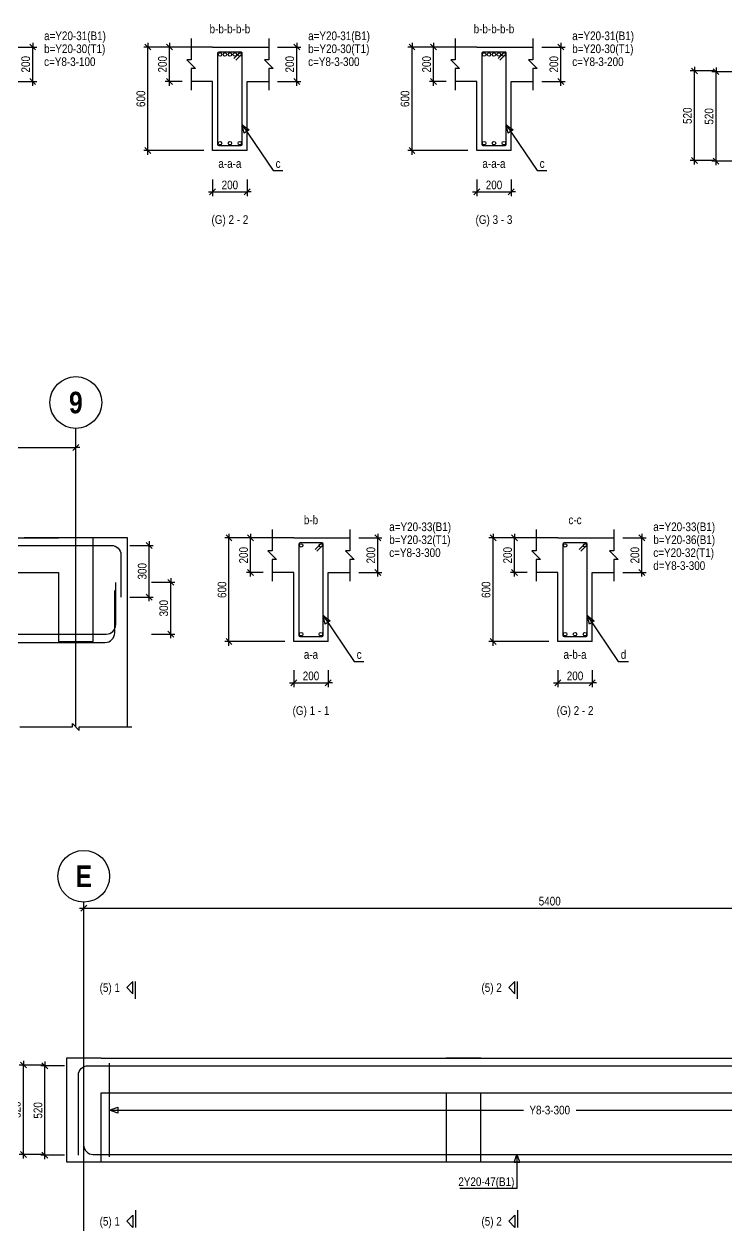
# Model space of a CAD drawing. Extents: x 0 to 206258, y -403073 to 0.
# Drawn here: x 28741 to 36873, y -252394 to -238409 of the extents above; entities that cross this region are included whole.
import ezdxf
from ezdxf.enums import TextEntityAlignment as Align
from ezdxf.lldxf.tags import DXFTag

# ---------------------------------------------------------------- set-up
doc = ezdxf.new("R2010")
doc.units = 0
doc.header["$LTSCALE"] = 1000
for name, color, linetype in [('Axis Circle(Dir 2)', 150, 'Continuous'), ('Axis Label(Dir 1)', 7, 'Continuous'), ('Axis Line(Dir 2)', 150, 'CENTER2'), ('Break Line', 5, 'Continuous'), ('Dimension Line', 5, 'Continuous'), ('Front Elevation Line', 40, 'Continuous'), ('Leader Line', 5, 'Continuous'), ('Link Line', 3, 'Continuous'), ('Rebar Label', 6, 'Continuous'), ('Rebar Line', 7, 'Continuous'), ('Section Label', 1, 'Continuous'), ('Section Line', 1, 'Continuous'), ('Top Rebar Label', 6, 'Continuous'), ('Top Rebar Line', 7, 'Continuous')]:
    doc.layers.add(name, color=color, linetype=linetype)
for name, color, linetype, true_color in [('Back Elevation Line', 191, 'HIDDEN2', 0xd4aaff), ('Beam Line(D)', 112, 'Continuous', 0x00bd5e), ('Link Label', 94, 'Continuous', 0x008100)]:
    doc.layers.add(name, color=color, linetype=linetype, true_color=true_color)
doc.styles.add('Axis Label(Dir 1)', font='ARIALNB.TTF', dxfattribs={"height": 250})
doc.styles.add('Dimension Text', font='ARIALN.TTF', dxfattribs={"height": 100})
doc.styles.add('Link Label', font='ARIALN.TTF', dxfattribs={"height": 100})
doc.styles.add('Rebar Label', font='ARIALN.TTF', dxfattribs={"height": 100})
doc.styles.add('Section Label', font='ARIALN.TTF', dxfattribs={"height": 100})
doc.styles.add('Top Rebar Label', font='ARIALN.TTF', dxfattribs={"height": 100})
tags = doc.linetypes.add('CENTER2', pattern=[1.125, 0.75, -0.125, 0.125, -0.125]).pattern_tags.tags
tags[10:11] = [DXFTag(74, 4), DXFTag(75, 0), DXFTag(340, '0'), DXFTag(46, 0.0), DXFTag(50, 0.0), DXFTag(44, 0.0), DXFTag(45, 0.0)]
tags[8:9] = [DXFTag(74, 4), DXFTag(75, 0), DXFTag(340, '0'), DXFTag(46, 0.0), DXFTag(50, 0.0), DXFTag(44, 0.0), DXFTag(45, 0.0)]
tags[6:7] = [DXFTag(74, 4), DXFTag(75, 0), DXFTag(340, '0'), DXFTag(46, 0.0), DXFTag(50, 0.0), DXFTag(44, 0.0), DXFTag(45, 0.0)]
tags[4:5] = [DXFTag(74, 4), DXFTag(75, 0), DXFTag(340, '0'), DXFTag(46, 0.0), DXFTag(50, 0.0), DXFTag(44, 0.0), DXFTag(45, 0.0)]
tags = doc.linetypes.add('HIDDEN2', pattern=[0.1875, 0.125, -0.0625]).pattern_tags.tags
tags[6:7] = [DXFTag(74, 4), DXFTag(75, 0), DXFTag(340, '0'), DXFTag(46, 0.0), DXFTag(50, 0.0), DXFTag(44, 0.0), DXFTag(45, 0.0)]
tags[4:5] = [DXFTag(74, 4), DXFTag(75, 0), DXFTag(340, '0'), DXFTag(46, 0.0), DXFTag(50, 0.0), DXFTag(44, 0.0), DXFTag(45, 0.0)]
doc.dimstyles.new('BEAM', dxfattribs={"dimtxt": 100, "dimasz": 30, "dimexe": 48.3, "dimexo": 103.5, "dimgap": 30, "dimtad": 1, "dimtoh": 1, "dimdec": 1, "dimlfac": 0.5, "dimdsep": 46, "dimtxsty": 'Dimension Text', "dimblk": 'PCDIM_TICK', "dimcen": 0.09, "dimclrd": 5, "dimclre": 5, "dimclrt": 5, "dimadec": 1, "dimazin": 0, "dimtp": 1, "dimtm": 1, "dimtfac": 1, "dimtdec": 4, "dimtofl": 0, "dimtmove": 0, "dimatfit": 3, "dimfxl": 1, "dimtolj": 1, "dimtzin": 0, "dimarcsym": 0})

# ---------------------------------------------------------------- blocks, each defined once
blk = doc.blocks.new('PCDIM_TICK')
at = {"layer": 'Dimension Line', "color": 0, "transparency": 33554687}
for p, q in [((1.15, 1.15), (-1.15, -1.15)), ((1.61, 0), (0, 0))]:
    blk.add_line(p, q, dxfattribs=at)
blk = doc.blocks.new('*U3115')
at = {"layer": 'Dimension Line', "color": 5, "true_color": 0x0000ff, "transparency": 16777216}
for p, q in [((28619, -238674), (28888, -238674)), ((28840, -239074), (28840, -238674)), ((28619, -239074), (28888, -239074))]:
    blk.add_line(p, q, dxfattribs=at)
at = {"layer": 'Dimension Line', "color": 5, "true_color": 0x0000ff, "transparency": 16777216, "xscale": 30, "yscale": 30}
for p, rotation in [((28840, -238674), 89.99999999999447), ((28840, -239074), 269.9999999999834)]:
    blk.add_blockref('PCDIM_TICK', p, dxfattribs=dict(at, rotation=rotation))
at = {"layer": 'Dimension Line', "color": 5, "true_color": 0x0000ff, "transparency": 16777216, "insert": (28810, -238874), "char_height": 100, "width": 182.77, "attachment_point": 8, "rotation": 90, "style": 'Dimension Text'}
blk.add_mtext('200', dxfattribs=at)
blk = doc.blocks.new('*U3119')
at = {"layer": 'Dimension Line', "color": 5, "true_color": 0x0000ff, "transparency": 16777216}
for p, q in [((31679, -238674), (31949, -238674)), ((31900, -239074), (31900, -238674)), ((31679, -239074), (31949, -239074))]:
    blk.add_line(p, q, dxfattribs=at)
at = {"layer": 'Dimension Line', "color": 5, "true_color": 0x0000ff, "transparency": 16777216, "xscale": 30, "yscale": 30}
for p, rotation in [((31900, -238674), 89.99999999999447), ((31900, -239074), 269.9999999999834)]:
    blk.add_blockref('PCDIM_TICK', p, dxfattribs=dict(at, rotation=rotation))
at = {"layer": 'Dimension Line', "color": 5, "true_color": 0x0000ff, "transparency": 16777216, "insert": (31870, -238874), "char_height": 100, "width": 182.77, "attachment_point": 8, "rotation": 90, "style": 'Dimension Text'}
blk.add_mtext('200', dxfattribs=at)
blk = doc.blocks.new('*U3120')
at = {"layer": 'Dimension Line', "color": 5, "true_color": 0x0000ff, "transparency": 16777216}
for p, q in [((30572, -238674), (30377, -238674)), ((30425, -239074), (30425, -238674)), ((30572, -239074), (30377, -239074))]:
    blk.add_line(p, q, dxfattribs=at)
at = {"layer": 'Dimension Line', "color": 5, "true_color": 0x0000ff, "transparency": 16777216, "xscale": 30, "yscale": 30}
for p, rotation in [((30425, -238674), 89.99999999999447), ((30425, -239074), 269.9999999999834)]:
    blk.add_blockref('PCDIM_TICK', p, dxfattribs=dict(at, rotation=rotation))
at = {"layer": 'Dimension Line', "color": 5, "true_color": 0x0000ff, "transparency": 16777216, "insert": (30395, -238874), "char_height": 100, "width": 182.77, "attachment_point": 8, "rotation": 90, "style": 'Dimension Text'}
blk.add_mtext('200', dxfattribs=at)
blk = doc.blocks.new('*U3121')
at = {"layer": 'Dimension Line', "color": 5, "true_color": 0x0000ff, "transparency": 16777216}
for p, q in [((30822, -238674), (30127, -238674)), ((30175, -239874), (30175, -238674)), ((30822, -239874), (30127, -239874))]:
    blk.add_line(p, q, dxfattribs=at)
at = {"layer": 'Dimension Line', "color": 5, "true_color": 0x0000ff, "transparency": 16777216, "xscale": 30, "yscale": 30}
for p, rotation in [((30175, -238674), 89.99999999999447), ((30175, -239874), 269.9999999999834)]:
    blk.add_blockref('PCDIM_TICK', p, dxfattribs=dict(at, rotation=rotation))
at = {"layer": 'Dimension Line', "color": 5, "true_color": 0x0000ff, "transparency": 16777216, "insert": (30145, -239274), "char_height": 100, "width": 181.97, "attachment_point": 8, "rotation": 90, "style": 'Dimension Text'}
blk.add_mtext('600', dxfattribs=at)
blk = doc.blocks.new('*U3122')
at = {"layer": 'Dimension Line', "color": 5, "true_color": 0x0000ff, "transparency": 16777216}
for p, q in [((30925, -240208), (30925, -240403)), ((31325, -240208), (31325, -240403)), ((30925, -240354), (31325, -240354))]:
    blk.add_line(p, q, dxfattribs=at)
at = {"layer": 'Dimension Line', "color": 5, "true_color": 0x0000ff, "transparency": 16777216, "xscale": 30, "yscale": 30, "rotation": 180.0000000000004}
blk.add_blockref('PCDIM_TICK', (30925, -240354), dxfattribs=at)
at = {"layer": 'Dimension Line', "color": 5, "true_color": 0x0000ff, "transparency": 16777216, "xscale": 30, "yscale": 30}
blk.add_blockref('PCDIM_TICK', (31325, -240354), dxfattribs=at)
at = {"layer": 'Dimension Line', "color": 5, "true_color": 0x0000ff, "transparency": 16777216, "insert": (31125, -240324), "char_height": 100, "width": 182.77, "attachment_point": 8, "style": 'Dimension Text'}
blk.add_mtext('200', dxfattribs=at)
blk = doc.blocks.new('*U3123')
at = {"layer": 'Dimension Line', "color": 5, "true_color": 0x0000ff, "transparency": 16777216}
for p, q in [((34739, -238674), (35009, -238674)), ((34961, -239074), (34961, -238674)), ((34739, -239074), (35009, -239074))]:
    blk.add_line(p, q, dxfattribs=at)
at = {"layer": 'Dimension Line', "color": 5, "true_color": 0x0000ff, "transparency": 16777216, "xscale": 30, "yscale": 30}
for p, rotation in [((34961, -238674), 89.99999999999447), ((34961, -239074), 269.9999999999834)]:
    blk.add_blockref('PCDIM_TICK', p, dxfattribs=dict(at, rotation=rotation))
at = {"layer": 'Dimension Line', "color": 5, "true_color": 0x0000ff, "transparency": 16777216, "insert": (34931, -238874), "char_height": 100, "width": 182.77, "attachment_point": 8, "rotation": 90, "style": 'Dimension Text'}
blk.add_mtext('200', dxfattribs=at)
blk = doc.blocks.new('*U3124')
at = {"layer": 'Dimension Line', "color": 5, "true_color": 0x0000ff, "transparency": 16777216}
for p, q in [((33632, -238674), (33437, -238674)), ((33486, -239074), (33486, -238674)), ((33632, -239074), (33437, -239074))]:
    blk.add_line(p, q, dxfattribs=at)
at = {"layer": 'Dimension Line', "color": 5, "true_color": 0x0000ff, "transparency": 16777216, "xscale": 30, "yscale": 30}
for p, rotation in [((33486, -238674), 89.99999999999447), ((33486, -239074), 269.9999999999834)]:
    blk.add_blockref('PCDIM_TICK', p, dxfattribs=dict(at, rotation=rotation))
at = {"layer": 'Dimension Line', "color": 5, "true_color": 0x0000ff, "transparency": 16777216, "insert": (33456, -238874), "char_height": 100, "width": 182.77, "attachment_point": 8, "rotation": 90, "style": 'Dimension Text'}
blk.add_mtext('200', dxfattribs=at)
blk = doc.blocks.new('*U3125')
at = {"layer": 'Dimension Line', "color": 5, "true_color": 0x0000ff, "transparency": 16777216}
for p, q in [((33882, -238674), (33187, -238674)), ((33236, -239874), (33236, -238674)), ((33882, -239874), (33187, -239874))]:
    blk.add_line(p, q, dxfattribs=at)
at = {"layer": 'Dimension Line', "color": 5, "true_color": 0x0000ff, "transparency": 16777216, "xscale": 30, "yscale": 30}
for p, rotation in [((33236, -238674), 89.99999999999447), ((33236, -239874), 269.9999999999834)]:
    blk.add_blockref('PCDIM_TICK', p, dxfattribs=dict(at, rotation=rotation))
at = {"layer": 'Dimension Line', "color": 5, "true_color": 0x0000ff, "transparency": 16777216, "insert": (33206, -239274), "char_height": 100, "width": 181.97, "attachment_point": 8, "rotation": 90, "style": 'Dimension Text'}
blk.add_mtext('600', dxfattribs=at)
blk = doc.blocks.new('*U3126')
at = {"layer": 'Dimension Line', "color": 5, "true_color": 0x0000ff, "transparency": 16777216}
for p, q in [((33986, -240208), (33986, -240403)), ((34386, -240208), (34386, -240403)), ((33986, -240354), (34386, -240354))]:
    blk.add_line(p, q, dxfattribs=at)
at = {"layer": 'Dimension Line', "color": 5, "true_color": 0x0000ff, "transparency": 16777216, "xscale": 30, "yscale": 30, "rotation": 180.0000000000004}
blk.add_blockref('PCDIM_TICK', (33986, -240354), dxfattribs=at)
at = {"layer": 'Dimension Line', "color": 5, "true_color": 0x0000ff, "transparency": 16777216, "xscale": 30, "yscale": 30}
blk.add_blockref('PCDIM_TICK', (34386, -240354), dxfattribs=at)
at = {"layer": 'Dimension Line', "color": 5, "true_color": 0x0000ff, "transparency": 16777216, "insert": (34186, -240324), "char_height": 100, "width": 182.77, "attachment_point": 8, "style": 'Dimension Text'}
blk.add_mtext('200', dxfattribs=at)
blk = doc.blocks.new('*U3131')
at = {"layer": 'Dimension Line', "color": 5, "true_color": 0x0000ff, "transparency": 16777216}
for p, q in [((36984, -238960), (36711, -238960)), ((36759, -239996), (36759, -238960)), ((36984, -239996), (36711, -239996))]:
    blk.add_line(p, q, dxfattribs=at)
at = {"layer": 'Dimension Line', "color": 5, "true_color": 0x0000ff, "transparency": 16777216, "xscale": 30, "yscale": 30}
for p, rotation in [((36759, -238960), 89.99999999999447), ((36759, -239996), 269.9999999999834)]:
    blk.add_blockref('PCDIM_TICK', p, dxfattribs=dict(at, rotation=rotation))
at = {"layer": 'Dimension Line', "color": 5, "true_color": 0x0000ff, "transparency": 16777216, "insert": (36729, -239478), "char_height": 100, "width": 181.5, "attachment_point": 8, "rotation": 90, "style": 'Dimension Text'}
blk.add_mtext('520', dxfattribs=at)
blk = doc.blocks.new('*U3132')
at = {"layer": 'Dimension Line', "color": 5, "true_color": 0x0000ff, "transparency": 16777216}
for p, q in [((36734, -238952), (36461, -238952)), ((36509, -239988), (36509, -238952)), ((36734, -239988), (36461, -239988))]:
    blk.add_line(p, q, dxfattribs=at)
at = {"layer": 'Dimension Line', "color": 5, "true_color": 0x0000ff, "transparency": 16777216, "xscale": 30, "yscale": 30}
for p, rotation in [((36509, -238952), 89.99999999999447), ((36509, -239988), 269.9999999999834)]:
    blk.add_blockref('PCDIM_TICK', p, dxfattribs=dict(at, rotation=rotation))
at = {"layer": 'Dimension Line', "color": 5, "true_color": 0x0000ff, "transparency": 16777216, "insert": (36479, -239470), "char_height": 100, "width": 181.5, "attachment_point": 8, "rotation": 90, "style": 'Dimension Text'}
blk.add_mtext('520', dxfattribs=at)
blk = doc.blocks.new('*U3180')
at = {"layer": 'Dimension Line', "color": 5, "true_color": 0x0000ff, "transparency": 16777216}
for p, q in [((32619, -244364), (32888, -244364)), ((32840, -244764), (32840, -244364)), ((32619, -244764), (32888, -244764))]:
    blk.add_line(p, q, dxfattribs=at)
at = {"layer": 'Dimension Line', "color": 5, "true_color": 0x0000ff, "transparency": 16777216, "xscale": 30, "yscale": 30}
for p, rotation in [((32840, -244364), 89.99999999999447), ((32840, -244764), 269.9999999999834)]:
    blk.add_blockref('PCDIM_TICK', p, dxfattribs=dict(at, rotation=rotation))
at = {"layer": 'Dimension Line', "color": 5, "true_color": 0x0000ff, "transparency": 16777216, "insert": (32810, -244564), "char_height": 100, "width": 182.77, "attachment_point": 8, "rotation": 90, "style": 'Dimension Text'}
blk.add_mtext('200', dxfattribs=at)
blk = doc.blocks.new('*U3181')
at = {"layer": 'Dimension Line', "color": 5, "true_color": 0x0000ff, "transparency": 16777216}
for p, q in [((31512, -244364), (31317, -244364)), ((31365, -244764), (31365, -244364)), ((31512, -244764), (31317, -244764))]:
    blk.add_line(p, q, dxfattribs=at)
at = {"layer": 'Dimension Line', "color": 5, "true_color": 0x0000ff, "transparency": 16777216, "xscale": 30, "yscale": 30}
for p, rotation in [((31365, -244364), 89.99999999999447), ((31365, -244764), 269.9999999999834)]:
    blk.add_blockref('PCDIM_TICK', p, dxfattribs=dict(at, rotation=rotation))
at = {"layer": 'Dimension Line', "color": 5, "true_color": 0x0000ff, "transparency": 16777216, "insert": (31335, -244564), "char_height": 100, "width": 182.77, "attachment_point": 8, "rotation": 90, "style": 'Dimension Text'}
blk.add_mtext('200', dxfattribs=at)
blk = doc.blocks.new('*U3182')
at = {"layer": 'Dimension Line', "color": 5, "true_color": 0x0000ff, "transparency": 16777216}
for p, q in [((31762, -244364), (31067, -244364)), ((31115, -245564), (31115, -244364)), ((31762, -245564), (31067, -245564))]:
    blk.add_line(p, q, dxfattribs=at)
at = {"layer": 'Dimension Line', "color": 5, "true_color": 0x0000ff, "transparency": 16777216, "xscale": 30, "yscale": 30}
for p, rotation in [((31115, -244364), 89.99999999999447), ((31115, -245564), 269.9999999999834)]:
    blk.add_blockref('PCDIM_TICK', p, dxfattribs=dict(at, rotation=rotation))
at = {"layer": 'Dimension Line', "color": 5, "true_color": 0x0000ff, "transparency": 16777216, "insert": (31085, -244964), "char_height": 100, "width": 181.97, "attachment_point": 8, "rotation": 90, "style": 'Dimension Text'}
blk.add_mtext('600', dxfattribs=at)
blk = doc.blocks.new('*U3183')
at = {"layer": 'Dimension Line', "color": 5, "true_color": 0x0000ff, "transparency": 16777216}
for p, q in [((31865, -245898), (31865, -246093)), ((32265, -245898), (32265, -246093)), ((31865, -246044), (32265, -246044))]:
    blk.add_line(p, q, dxfattribs=at)
at = {"layer": 'Dimension Line', "color": 5, "true_color": 0x0000ff, "transparency": 16777216, "xscale": 30, "yscale": 30, "rotation": 180.0000000000004}
blk.add_blockref('PCDIM_TICK', (31865, -246044), dxfattribs=at)
at = {"layer": 'Dimension Line', "color": 5, "true_color": 0x0000ff, "transparency": 16777216, "xscale": 30, "yscale": 30}
blk.add_blockref('PCDIM_TICK', (32265, -246044), dxfattribs=at)
at = {"layer": 'Dimension Line', "color": 5, "true_color": 0x0000ff, "transparency": 16777216, "insert": (32065, -246014), "char_height": 100, "width": 182.77, "attachment_point": 8, "style": 'Dimension Text'}
blk.add_mtext('200', dxfattribs=at)
blk = doc.blocks.new('*U3184')
at = {"layer": 'Dimension Line', "color": 5, "true_color": 0x0000ff, "transparency": 16777216}
for p, q in [((35679, -244364), (35949, -244364)), ((35900, -244764), (35900, -244364)), ((35679, -244764), (35949, -244764))]:
    blk.add_line(p, q, dxfattribs=at)
at = {"layer": 'Dimension Line', "color": 5, "true_color": 0x0000ff, "transparency": 16777216, "xscale": 30, "yscale": 30}
for p, rotation in [((35900, -244364), 89.99999999999447), ((35900, -244764), 269.9999999999834)]:
    blk.add_blockref('PCDIM_TICK', p, dxfattribs=dict(at, rotation=rotation))
at = {"layer": 'Dimension Line', "color": 5, "true_color": 0x0000ff, "transparency": 16777216, "insert": (35870, -244564), "char_height": 100, "width": 182.77, "attachment_point": 8, "rotation": 90, "style": 'Dimension Text'}
blk.add_mtext('200', dxfattribs=at)
blk = doc.blocks.new('*U3185')
at = {"layer": 'Dimension Line', "color": 5, "true_color": 0x0000ff, "transparency": 16777216}
for p, q in [((34572, -244364), (34377, -244364)), ((34425, -244764), (34425, -244364)), ((34572, -244764), (34377, -244764))]:
    blk.add_line(p, q, dxfattribs=at)
at = {"layer": 'Dimension Line', "color": 5, "true_color": 0x0000ff, "transparency": 16777216, "xscale": 30, "yscale": 30}
for p, rotation in [((34425, -244364), 89.99999999999447), ((34425, -244764), 269.9999999999834)]:
    blk.add_blockref('PCDIM_TICK', p, dxfattribs=dict(at, rotation=rotation))
at = {"layer": 'Dimension Line', "color": 5, "true_color": 0x0000ff, "transparency": 16777216, "insert": (34395, -244564), "char_height": 100, "width": 182.77, "attachment_point": 8, "rotation": 90, "style": 'Dimension Text'}
blk.add_mtext('200', dxfattribs=at)
blk = doc.blocks.new('*U3186')
at = {"layer": 'Dimension Line', "color": 5, "true_color": 0x0000ff, "transparency": 16777216}
for p, q in [((34822, -244364), (34127, -244364)), ((34175, -245564), (34175, -244364)), ((34822, -245564), (34127, -245564))]:
    blk.add_line(p, q, dxfattribs=at)
at = {"layer": 'Dimension Line', "color": 5, "true_color": 0x0000ff, "transparency": 16777216, "xscale": 30, "yscale": 30}
for p, rotation in [((34175, -244364), 89.99999999999447), ((34175, -245564), 269.9999999999834)]:
    blk.add_blockref('PCDIM_TICK', p, dxfattribs=dict(at, rotation=rotation))
at = {"layer": 'Dimension Line', "color": 5, "true_color": 0x0000ff, "transparency": 16777216, "insert": (34145, -244964), "char_height": 100, "width": 181.97, "attachment_point": 8, "rotation": 90, "style": 'Dimension Text'}
blk.add_mtext('600', dxfattribs=at)
blk = doc.blocks.new('*U3187')
at = {"layer": 'Dimension Line', "color": 5, "true_color": 0x0000ff, "transparency": 16777216}
for p, q in [((34925, -245898), (34925, -246093)), ((35325, -245898), (35325, -246093)), ((34925, -246044), (35325, -246044))]:
    blk.add_line(p, q, dxfattribs=at)
at = {"layer": 'Dimension Line', "color": 5, "true_color": 0x0000ff, "transparency": 16777216, "xscale": 30, "yscale": 30, "rotation": 180.0000000000004}
blk.add_blockref('PCDIM_TICK', (34925, -246044), dxfattribs=at)
at = {"layer": 'Dimension Line', "color": 5, "true_color": 0x0000ff, "transparency": 16777216, "xscale": 30, "yscale": 30}
blk.add_blockref('PCDIM_TICK', (35325, -246044), dxfattribs=at)
at = {"layer": 'Dimension Line', "color": 5, "true_color": 0x0000ff, "transparency": 16777216, "insert": (35125, -246014), "char_height": 100, "width": 182.77, "attachment_point": 8, "style": 'Dimension Text'}
blk.add_mtext('200', dxfattribs=at)
blk = doc.blocks.new('*U3193')
at = {"layer": 'Dimension Line', "color": 5, "true_color": 0x0000ff, "transparency": 16777216}
for p, q in [((29966, -244450), (30238, -244450)), ((30190, -245050), (30190, -244450)), ((29966, -245050), (30238, -245050))]:
    blk.add_line(p, q, dxfattribs=at)
at = {"layer": 'Dimension Line', "color": 5, "true_color": 0x0000ff, "transparency": 16777216, "xscale": 30, "yscale": 30}
for p, rotation in [((30190, -244450), 89.99999999999447), ((30190, -245050), 269.9999999999834)]:
    blk.add_blockref('PCDIM_TICK', p, dxfattribs=dict(at, rotation=rotation))
at = {"layer": 'Dimension Line', "color": 5, "true_color": 0x0000ff, "transparency": 16777216, "insert": (30160, -244750), "char_height": 100, "width": 181.5, "attachment_point": 8, "rotation": 90, "style": 'Dimension Text'}
blk.add_mtext('300', dxfattribs=at)
blk = doc.blocks.new('*U3194')
at = {"layer": 'Dimension Line', "color": 5, "true_color": 0x0000ff, "transparency": 16777216}
for p, q in [((30216, -244878), (30488, -244878)), ((30440, -245478), (30440, -244878)), ((30216, -245478), (30488, -245478))]:
    blk.add_line(p, q, dxfattribs=at)
at = {"layer": 'Dimension Line', "color": 5, "true_color": 0x0000ff, "transparency": 16777216, "xscale": 30, "yscale": 30}
for p, rotation in [((30440, -244878), 89.99999999999447), ((30440, -245478), 269.9999999999834)]:
    blk.add_blockref('PCDIM_TICK', p, dxfattribs=dict(at, rotation=rotation))
at = {"layer": 'Dimension Line', "color": 5, "true_color": 0x0000ff, "transparency": 16777216, "insert": (30410, -245178), "char_height": 100, "width": 181.5, "attachment_point": 8, "rotation": 90, "style": 'Dimension Text'}
blk.add_mtext('300', dxfattribs=at)
blk = doc.blocks.new('*U3195')
at = {"layer": 'Dimension Line', "color": 5, "true_color": 0x0000ff, "transparency": 16777216}
for p, q in [((16940, -243461), (16940, -243266)), ((16940, -243314), (29340, -243314)), ((29340, -243461), (29340, -243266))]:
    blk.add_line(p, q, dxfattribs=at)
at = {"layer": 'Dimension Line', "color": 5, "true_color": 0x0000ff, "transparency": 16777216, "xscale": 30, "yscale": 30, "rotation": 180.0000000000004}
blk.add_blockref('PCDIM_TICK', (16940, -243314), dxfattribs=at)
at = {"layer": 'Dimension Line', "color": 5, "true_color": 0x0000ff, "transparency": 16777216, "xscale": 30, "yscale": 30}
blk.add_blockref('PCDIM_TICK', (29340, -243314), dxfattribs=at)
at = {"layer": 'Dimension Line', "color": 5, "true_color": 0x0000ff, "transparency": 16777216, "insert": (23140, -243284), "char_height": 100, "width": 246.45, "attachment_point": 8, "style": 'Dimension Text'}
blk.add_mtext('6200', dxfattribs=at)
blk = doc.blocks.new('*U3241')
at = {"layer": 'Dimension Line', "color": 5, "true_color": 0x0000ff, "transparency": 16777216}
for p, q in [((29207, -250480), (28934, -250480)), ((28982, -251516), (28982, -250480)), ((29207, -251516), (28934, -251516))]:
    blk.add_line(p, q, dxfattribs=at)
at = {"layer": 'Dimension Line', "color": 5, "true_color": 0x0000ff, "transparency": 16777216, "xscale": 30, "yscale": 30}
for p, rotation in [((28982, -250480), 89.99999999999447), ((28982, -251516), 269.9999999999834)]:
    blk.add_blockref('PCDIM_TICK', p, dxfattribs=dict(at, rotation=rotation))
at = {"layer": 'Dimension Line', "color": 5, "true_color": 0x0000ff, "transparency": 16777216, "insert": (28952, -250998), "char_height": 100, "width": 181.5, "attachment_point": 8, "rotation": 90, "style": 'Dimension Text'}
blk.add_mtext('520', dxfattribs=at)
blk = doc.blocks.new('*U3242')
at = {"layer": 'Dimension Line', "color": 5, "true_color": 0x0000ff, "transparency": 16777216}
for p, q in [((28957, -250472), (28684, -250472)), ((28732, -251508), (28732, -250472)), ((28957, -251508), (28684, -251508))]:
    blk.add_line(p, q, dxfattribs=at)
at = {"layer": 'Dimension Line', "color": 5, "true_color": 0x0000ff, "transparency": 16777216, "xscale": 30, "yscale": 30}
for p, rotation in [((28732, -250472), 89.99999999999447), ((28732, -251508), 269.9999999999834)]:
    blk.add_blockref('PCDIM_TICK', p, dxfattribs=dict(at, rotation=rotation))
at = {"layer": 'Dimension Line', "color": 5, "true_color": 0x0000ff, "transparency": 16777216, "insert": (28702, -250990), "char_height": 100, "width": 181.5, "attachment_point": 8, "rotation": 90, "style": 'Dimension Text'}
blk.add_mtext('520', dxfattribs=at)
blk = doc.blocks.new('*U3243')
at = {"layer": 'Dimension Line', "color": 5, "true_color": 0x0000ff, "transparency": 16777216}
for p, q in [((29432, -248801), (29432, -248606)), ((29432, -248654), (40232, -248654)), ((40232, -248801), (40232, -248606))]:
    blk.add_line(p, q, dxfattribs=at)
at = {"layer": 'Dimension Line', "color": 5, "true_color": 0x0000ff, "transparency": 16777216, "xscale": 30, "yscale": 30, "rotation": 180.0000000000004}
blk.add_blockref('PCDIM_TICK', (29432, -248654), dxfattribs=at)
at = {"layer": 'Dimension Line', "color": 5, "true_color": 0x0000ff, "transparency": 16777216, "xscale": 30, "yscale": 30}
blk.add_blockref('PCDIM_TICK', (40232, -248654), dxfattribs=at)
at = {"layer": 'Dimension Line', "color": 5, "true_color": 0x0000ff, "transparency": 16777216, "insert": (34832, -248624), "char_height": 100, "width": 245.98, "attachment_point": 8, "style": 'Dimension Text'}
blk.add_mtext('5400', dxfattribs=at)

msp = doc.modelspace()

# ---------------------------------------------------------------- linework, layer by layer
at = {"layer": 'Axis Circle(Dir 2)', "transparency": 33554687}
for centre in [(29340.146, -242794.284), (29432.064, -248284.284)]:
    msp.add_circle(centre, 300, dxfattribs=at)
at = {"layer": 'Axis Line(Dir 2)', "transparency": 33554687}
for points in [[(29340.146, -246554.284), (29340.146, -243094.284)], [(29432.064, -252394.284), (29432.064, -248584.284)]]:
    msp.add_lwpolyline(points, dxfattribs=at)
at = {"layer": 'Back Elevation Line', "transparency": 33554687}
for points in [[(21540.146, -244364.284), (29140.146, -244364.284)], [(29540.146, -244364.284), (29140.146, -244364.284)], [(29540.146, -245564.284), (29540.146, -244364.284)], [(21540.146, -244764.284), (29140.146, -244764.284)], [(29140.146, -244764.284), (29140.146, -245564.284)], [(29140.146, -245564.284), (29540.146, -245564.284)], [(29632.064, -250394.284), (29232.064, -250394.284)], [(29232.064, -250394.284), (29232.064, -251594.284)], [(29632.064, -250394.284), (33632.064, -250394.284)], [(34032.064, -250394.284), (33632.064, -250394.284)], [(34032.064, -250394.284), (40032.064, -250394.284)], [(29632.064, -251594.284), (29632.064, -250794.284)], [(29632.064, -250794.284), (33632.064, -250794.284)], [(33632.064, -250794.284), (33632.064, -251594.284)], [(34032.064, -251594.284), (34032.064, -250794.284)], [(34032.064, -250794.284), (40032.064, -250794.284)], [(29232.064, -251594.284), (29632.064, -251594.284)], [(33632.064, -251594.284), (34032.064, -251594.284)]]:
    msp.add_lwpolyline(points, dxfattribs=at)
at = {"layer": 'Beam Line(D)', "transparency": 33554687}
for points in [[(30925.384, -238674.284), (30675.384, -238674.284)], [(30925.384, -238674.284), (31325.384, -238674.284)], [(30925.384, -238674.284), (30925.384, -238674.284)], [(31325.384, -238674.284), (31325.384, -238674.284)], [(31325.384, -238674.284), (31575.384, -238674.284)], [(33985.623, -238674.284), (33735.623, -238674.284)], [(33985.623, -238674.284), (34385.623, -238674.284)], [(33985.623, -238674.284), (33985.623, -238674.284)], [(34385.623, -238674.284), (34385.623, -238674.284)], [(34385.623, -238674.284), (34635.623, -238674.284)], [(31325.384, -239874.284), (30925.384, -239874.284), (30925.384, -239074.284), (30675.384, -239074.284)], [(31325.384, -239874.284), (31325.384, -239074.284), (31575.384, -239074.284)], [(34385.623, -239874.284), (33985.623, -239874.284), (33985.623, -239074.284), (33735.623, -239074.284)], [(34385.623, -239874.284), (34385.623, -239074.284), (34635.623, -239074.284)], [(29940.146, -244364.284), (28740.146, -244364.284)], [(29940.146, -246554.284), (29940.146, -244364.284)], [(31865.147, -244364.284), (31615.147, -244364.284)], [(31865.147, -244364.284), (32265.147, -244364.284)], [(31865.147, -244364.284), (31865.147, -244364.284)], [(32265.147, -244364.284), (32265.147, -244364.284)], [(32265.147, -244364.284), (32515.147, -244364.284)], [(34925.386, -244364.284), (34675.386, -244364.284)], [(34925.386, -244364.284), (35325.386, -244364.284)], [(34925.386, -244364.284), (34925.386, -244364.284)], [(35325.386, -244364.284), (35325.386, -244364.284)], [(35325.386, -244364.284), (35575.386, -244364.284)], [(32265.147, -245564.284), (31865.147, -245564.284), (31865.147, -244764.284), (31615.147, -244764.284)], [(32265.147, -245564.284), (32265.147, -244764.284), (32515.147, -244764.284)], [(35325.386, -245564.284), (34925.386, -245564.284), (34925.386, -244764.284), (34675.386, -244764.284)], [(35325.386, -245564.284), (35325.386, -244764.284), (35575.386, -244764.284)], [(29232.064, -250394.284), (29232.064, -251594.284)], [(29632.064, -250394.284), (29232.064, -250394.284)], [(29632.064, -250394.284), (40032.064, -250394.284)], [(29232.064, -251594.284), (29632.064, -251594.284)], [(29632.064, -251594.284), (40032.064, -251594.284)]]:
    msp.add_lwpolyline(points, dxfattribs=at)
at = {"layer": 'Break Line', "transparency": 33554687}
for points in [[(30675.384, -238574.284), (30675.384, -238824.284), (30625.384, -238824.284), (30725.384, -238924.284), (30675.384, -238924.284), (30675.384, -239174.284)], [(31575.384, -238574.284), (31575.384, -238824.284), (31525.384, -238824.284), (31625.384, -238924.284), (31575.384, -238924.284), (31575.384, -239174.284)], [(33735.623, -238574.284), (33735.623, -238824.284), (33685.623, -238824.284), (33785.623, -238924.284), (33735.623, -238924.284), (33735.623, -239174.284)], [(34635.623, -238574.284), (34635.623, -238824.284), (34585.623, -238824.284), (34685.623, -238924.284), (34635.623, -238924.284), (34635.623, -239174.284)], [(31615.147, -244264.284), (31615.147, -244514.284), (31565.147, -244514.284), (31665.147, -244614.284), (31615.147, -244614.284), (31615.147, -244864.284)], [(32515.147, -244264.284), (32515.147, -244514.284), (32465.147, -244514.284), (32565.147, -244614.284), (32515.147, -244614.284), (32515.147, -244864.284)], [(34675.386, -244264.284), (34675.386, -244514.284), (34625.386, -244514.284), (34725.386, -244614.284), (34675.386, -244614.284), (34675.386, -244864.284)], [(35575.386, -244264.284), (35575.386, -244514.284), (35525.386, -244514.284), (35625.386, -244614.284), (35575.386, -244614.284), (35575.386, -244864.284)], [(28690.145, -246554.284), (29300.146, -246554.284), (29300.146, -246514.284), (29380.146, -246594.284), (29380.146, -246554.284), (29990.146, -246554.284)]]:
    msp.add_lwpolyline(points, dxfattribs=at)
at = {"layer": 'Front Elevation Line', "transparency": 33554687}
for points in [[(29632.064, -250394.284), (29232.064, -250394.284)], [(29232.064, -250394.284), (29232.064, -251594.284)], [(29632.064, -250394.284), (40032.064, -250394.284)], [(29632.064, -251594.284), (29632.064, -250794.284)], [(29632.064, -250794.284), (40032.064, -250794.284)], [(29232.064, -251594.284), (29632.064, -251594.284)]]:
    msp.add_lwpolyline(points, dxfattribs=at)
at = {"layer": 'Leader Line', "transparency": 33554687}
for points in [[(31348.325, -239633.008), (31291.641, -239671.297), (31267.384, -239574.283), (31348.325, -239633.008)], [(31267.384, -239574.283), (31625.384, -240104.284), (31738.514, -240104.284)], [(34408.563, -239633.008), (34351.879, -239671.296), (34327.622, -239574.283), (34408.563, -239633.008)], [(34327.622, -239574.283), (34685.623, -240104.284), (34798.752, -240104.284)], [(32288.088, -245323.01), (32231.404, -245361.298), (32207.148, -245264.285), (32288.088, -245323.01)], [(32207.148, -245264.285), (32565.147, -245794.284), (32678.276, -245794.284)], [(35348.327, -245323.009), (35291.643, -245361.298), (35267.386, -245264.284), (35348.327, -245323.009)], [(35267.386, -245264.284), (35625.386, -245794.284), (35746.197, -245794.284)], [(29732.064, -250994.284), (29826.033, -250960.082), (29826.033, -251028.486), (29732.064, -250994.284), (34527.42, -250994.284)], [(35136.708, -250994.284), (39932.064, -250994.284), (39838.094, -251028.486), (39838.094, -250960.082), (39932.064, -250994.284)], [(34452.064, -251508.284), (34452.064, -251904.284), (33789.39, -251904.284)], [(34486.266, -251602.253), (34417.862, -251602.253), (34452.064, -251508.284), (34486.266, -251602.253)]]:
    msp.add_lwpolyline(points, dxfattribs=at)
at = {"layer": 'Link Line', "transparency": 33554687}
msp.add_line((29732.064, -251536.284), (29732.064, -250452.284), dxfattribs=at)
for points in [[(31192.573, -238826.894), (31263.284, -238756.183, 0.668178638), (31253.384, -238732.284), (30997.384, -238732.284, 0.414213562), (30983.384, -238746.284), (30983.384, -239802.284, 0.414213562), (30997.384, -239816.284), (31253.384, -239816.284, 0.414213562), (31267.384, -239802.284), (31267.384, -238746.284, 0.668178638), (31243.485, -238736.384), (31172.774, -238807.095)], [(34252.812, -238826.894), (34323.523, -238756.183, 0.668178638), (34313.623, -238732.284), (34057.623, -238732.284, 0.414213562), (34043.623, -238746.284), (34043.623, -239802.284, 0.414213562), (34057.623, -239816.284), (34313.623, -239816.284, 0.414213562), (34327.623, -239802.284), (34327.623, -238746.284, 0.668178638), (34303.724, -238736.384), (34233.013, -238807.095)], [(32132.336, -244516.894), (32203.047, -244446.183, 0.668178638), (32193.147, -244422.284), (31937.147, -244422.284, 0.414213562), (31923.147, -244436.284), (31923.147, -245492.284, 0.414213562), (31937.147, -245506.284), (32193.147, -245506.284, 0.414213562), (32207.147, -245492.284), (32207.147, -244436.284, 0.668178638), (32183.248, -244426.384), (32112.537, -244497.095)], [(35192.574, -244516.894), (35263.285, -244446.183, 0.668178638), (35253.386, -244422.284), (34997.386, -244422.284, 0.414213562), (34983.386, -244436.284), (34983.386, -245492.284, 0.414213562), (34997.386, -245506.284), (35253.386, -245506.284, 0.414213562), (35267.386, -245492.284), (35267.386, -244436.284, 0.668178638), (35243.486, -244426.384), (35172.775, -244497.095)]]:
    msp.add_lwpolyline(points, format="xyb", dxfattribs=at)
at = {"layer": 'Rebar Line', "transparency": 33554687}
for points in [[(13278.146, -244442.284), (13278.146, -245368.328, 0.414213562), (13388.102, -245478.284), (29692.191, -245478.284, 0.414213813), (29802.147, -245368.328), (29802.147, -244878.284)], [(14266.33, -245574.422), (29680.376, -245574.422, 0.414213813), (29790.332, -245464.466), (29790.331, -244974.422)], [(29430.064, -250472.284), (29430.064, -251398.328, 0.414213562), (29540.019, -251508.284), (41560.58, -251508.284, 0.024922321), (41571.521, -251507.738), (41960.608, -251468.829, -0.024922321), (41971.549, -251468.284), (43890.064, -251468.284)]]:
    msp.add_lwpolyline(points, format="xyb", dxfattribs=at)
for centre in [(31011.384, -238760.284), (31068.384, -238760.284), (31125.384, -238760.284), (31182.384, -238760.284), (31239.384, -238760.284), (34071.623, -238760.284), (34128.623, -238760.284), (34185.623, -238760.284), (34242.623, -238760.284), (34299.623, -238760.284), (31011.384, -239788.284), (31125.384, -239788.284), (31239.384, -239788.284), (34071.623, -239788.284), (34185.623, -239788.284), (34299.623, -239788.284), (31951.147, -244450.284), (32179.147, -244450.284), (35011.386, -244450.284), (35239.386, -244450.284), (31951.147, -245478.284), (32179.147, -245478.284), (35011.386, -245478.284), (35125.386, -245478.284), (35239.386, -245478.284)]:
    msp.add_circle(centre, 20, dxfattribs=at)
at = {"layer": 'Section Line', "transparency": 33554687}
for points in [[(30002.064, -249504.284), (29931.353, -249574.994), (30002.064, -249645.705), (30002.064, -249504.284)], [(30032.064, -249704.284), (30032.064, -249504.284)], [(34427.064, -249504.284), (34356.353, -249574.994), (34427.064, -249645.705), (34427.064, -249504.284)], [(34457.064, -249704.284), (34457.064, -249504.284)], [(30032.064, -252154.284), (30032.064, -252354.284)], [(34457.064, -252154.284), (34457.064, -252354.284)], [(30002.064, -252354.284), (30002.064, -252354.284), (29931.353, -252283.573), (30002.064, -252212.862), (30002.064, -252354.284)], [(34427.064, -252354.284), (34427.064, -252354.284), (34356.353, -252283.573), (34427.064, -252212.862), (34427.064, -252354.284)]]:
    msp.add_lwpolyline(points, dxfattribs=at)
at = {"layer": 'Top Rebar Line', "transparency": 33554687}
for points in [[(14882.147, -244450.284), (29752.191, -244450.284, -0.414213562), (29862.147, -244560.239), (29862.147, -245050.284)], [(29370.064, -251516.284), (29370.064, -250590.239, -0.414213562), (29480.019, -250480.284), (47710.064, -250480.284)]]:
    msp.add_lwpolyline(points, format="xyb", dxfattribs=at)

# ---------------------------------------------------------------- texts
at = {"layer": 'Axis Label(Dir 1)', "transparency": 33554687, "style": 'Axis Label(Dir 1)'}
for s, p in [('9', (29340.146, -242794.284)), ('E', (29432.064, -248284.284))]:
    msp.add_text(s, height=250, dxfattribs=at).set_placement(p, align=Align.MIDDLE_CENTER)
at = {"layer": 'Link Label', "transparency": 33554687, "style": 'Link Label'}
for s, p in [(' c=Y8-3-100', (28940.146, -238894.284)), (' c=Y8-3-300', (32000.384, -238894.284)), (' c=Y8-3-200', (35060.623, -238894.284)), ('c', (31655.384, -240074.284)), ('c', (34715.623, -240074.284)), (' c=Y8-3-300', (32940.147, -244584.284)), (' d=Y8-3-300', (36000.386, -244734.284)), ('c', (32595.147, -245764.284)), ('d', (35655.386, -245764.284))]:
    msp.add_text(s, height=100, dxfattribs=at).set_placement(p)
msp.add_text('Y8-3-300', height=100, dxfattribs=at).set_placement((34832.064, -250994.284), align=Align.MIDDLE_CENTER)
at = {"layer": 'Rebar Label', "transparency": 33554687, "style": 'Rebar Label'}
for s, p in [('b-b-b-b-b', (31125.384, -238544.284)), ('b-b-b-b-b', (34185.623, -238544.284)), ('a-a-a', (31125.384, -240104.284)), ('a-a-a', (34185.623, -240104.284)), ('b-b', (32065.147, -244234.284)), ('c-c', (35125.386, -244234.284)), ('a-a', (32065.147, -245794.284)), ('a-b-a', (35125.386, -245794.284))]:
    msp.add_text(s, height=100, dxfattribs=at).set_placement(p, align=Align.BOTTOM_CENTER)
for s, p in [(' a=Y20-31(B1)', (28940.146, -238594.284)), (' a=Y20-31(B1)', (32000.384, -238594.284)), (' a=Y20-31(B1)', (35060.623, -238594.284)), (' a=Y20-33(B1)', (32940.147, -244284.284)), (' a=Y20-33(B1)', (36000.386, -244284.284)), (' b=Y20-36(B1)', (36000.386, -244434.284))]:
    msp.add_text(s, height=100, dxfattribs=at).set_placement(p)
msp.add_text(' 2Y20-47(B1)', height=100, dxfattribs=at).set_placement((34422.064, -251874.284), align=Align.RIGHT)
at = {"layer": 'Section Label', "transparency": 33554687, "style": 'Section Label'}
for s, p in [('(G) 2 - 2', (31125.384, -240754.284)), ('(G) 3 - 3', (34185.623, -240754.284)), ('(G) 1 - 1', (32065.147, -246444.284)), ('(G) 2 - 2', (35125.386, -246444.284))]:
    msp.add_text(s, height=100, dxfattribs=at).set_placement(p, align=Align.BOTTOM_CENTER)
for s, p in [('(5) 1', (29851.353, -249574.994)), ('(5) 2', (34276.353, -249574.994)), ('(5) 1', (29851.353, -252283.573)), ('(5) 2', (34276.353, -252283.573))]:
    msp.add_text(s, height=100, dxfattribs=at).set_placement(p, align=Align.MIDDLE_RIGHT)
at = {"layer": 'Top Rebar Label', "transparency": 33554687, "style": 'Top Rebar Label'}
for s, p in [(' b=Y20-30(T1)', (28940.146, -238744.284)), (' b=Y20-30(T1)', (32000.384, -238744.284)), (' b=Y20-30(T1)', (35060.623, -238744.284)), (' b=Y20-32(T1)', (32940.147, -244434.284)), (' c=Y20-32(T1)', (36000.386, -244584.284))]:
    msp.add_text(s, height=100, dxfattribs=at).set_placement(p)

# ---------------------------------------------------------------- dimensions: what is measured, and where the dimension line sits
at = {"layer": 'Dimension Line', "transparency": 33554687}
for base, p1, p2, angle, text, picture, middle in [((28840.146, -238874.284), (28515.146, -239074.284), (28515.146, -238674.284), 90, '200', '*U3115', (28840.146, -238874.284)), ((30175.384, -239274.284), (30925.384, -239874.284), (30925.384, -238674.284), 90, '600', '*U3121', (30175.384, -239274.284)), ((30425.384, -238874.284), (30675.384, -239074.284), (30675.384, -238674.284), 90, '200', '*U3120', (30425.384, -238874.284)), ((31900.384, -238874.284), (31575.384, -239074.284), (31575.384, -238674.284), 90, '200', '*U3119', (31900.384, -238874.284)), ((33235.623, -239274.284), (33985.623, -239874.284), (33985.623, -238674.284), 90, '600', '*U3125', (33235.623, -239274.284)), ((33485.623, -238874.284), (33735.623, -239074.284), (33735.623, -238674.284), 90, '200', '*U3124', (33485.623, -238874.284)), ((34960.623, -238874.284), (34635.623, -239074.284), (34635.623, -238674.284), 90, '200', '*U3123', (34960.623, -238874.284)), ((36509.055, -239470.284), (36837.055, -239988.284), (36837.055, -238952.284), 90, '520', '*U3132', (36509.055, -239470.284)), ((36759.055, -239478.284), (37087.055, -239996.284), (37087.055, -238960.284), 90, '520', '*U3131', (36759.055, -239478.284)), ((31115.147, -244964.284), (31865.147, -245564.284), (31865.147, -244364.284), 90, '600', '*U3182', (31115.147, -244964.284)), ((31365.147, -244564.284), (31615.147, -244764.284), (31615.147, -244364.284), 90, '200', '*U3181', (31365.147, -244564.284)), ((32840.147, -244564.284), (32515.147, -244764.284), (32515.147, -244364.284), 90, '200', '*U3180', (32840.147, -244564.284)), ((34175.386, -244964.284), (34925.386, -245564.284), (34925.386, -244364.284), 90, '600', '*U3186', (34175.386, -244964.284)), ((34425.386, -244564.284), (34675.386, -244764.284), (34675.386, -244364.284), 90, '200', '*U3185', (34425.386, -244564.284)), ((35900.386, -244564.284), (35575.386, -244764.284), (35575.386, -244364.284), 90, '200', '*U3184', (35900.386, -244564.284)), ((30190.147, -244750.284), (29862.147, -245050.284), (29862.147, -244450.284), 90, '300', '*U3193', (30190.147, -244750.284)), ((30440.147, -245178.283), (30112.147, -245478.283), (30112.147, -244878.283), 90.0000489, '300', '*U3194', (30440.147, -245178.283)), ((28732.064, -250990.284), (29060.064, -251508.284), (29060.064, -250472.284), 90, '520', '*U3242', (28732.064, -250990.284)), ((28982.064, -250998.284), (29310.064, -251516.284), (29310.064, -250480.284), 90, '520', '*U3241', (28982.064, -250998.284))]:
    dim = msp.add_linear_dim(base=base, p1=p1, p2=p2, angle=angle, text=text, dimstyle='BEAM', override={"dimscale": 1, "dimtxt": 100, "dimasz": 30, "dimexe": 48.3, "dimexo": 103.5, "dimgap": 30, "dimtad": 1, "dimtih": 0, "dimdec": 1, "dimlfac": 0.5, "dimzin": 8, "dimlunit": 2, "dimpost": '', "dimtxsty": 'Dimension Text', "dimblk": 'PCDIM_TICK', "dimse1": 0, "dimse2": 0, "dimsd2": 0, "dimclrd": 5, "dimclre": 5, "dimclrt": 5, "dimaunit": 0, "dimadec": 1, "dimazin": 0, "dimtol": 0, "dimtp": 1, "dimtm": 1, "dimtmove": 0}, dxfattribs=at)
    dim.commit()
    dim.dimension.update_dxf_attribs({"geometry": picture, "text_midpoint": middle})
for base, p1, p2, text, picture, middle in [((31125.384, -240354.284), (30925.384, -240104.284), (31325.384, -240104.284), '200', '*U3122', (31125.384, -240354.284)), ((34185.623, -240354.284), (33985.623, -240104.284), (34385.623, -240104.284), '200', '*U3126', (34185.623, -240354.284)), ((23140.146, -243314.284), (16940.146, -243564.284), (29340.146, -243564.284), '6200', '*U3195', (23140.146, -243314.284)), ((32065.147, -246044.284), (31865.147, -245794.284), (32265.147, -245794.284), '200', '*U3183', (32065.147, -246044.284)), ((35125.386, -246044.284), (34925.386, -245794.284), (35325.386, -245794.284), '200', '*U3187', (35125.386, -246044.284)), ((34832.064, -248654.284), (29432.064, -248904.284), (40232.064, -248904.284), '5400', '*U3243', (34832.064, -248654.284))]:
    dim = msp.add_linear_dim(base=base, p1=p1, p2=p2, text=text, dimstyle='BEAM', override={"dimscale": 1, "dimtxt": 100, "dimasz": 30, "dimexe": 48.3, "dimexo": 103.5, "dimgap": 30, "dimtad": 1, "dimtih": 0, "dimdec": 1, "dimlfac": 0.5, "dimzin": 8, "dimlunit": 2, "dimpost": '', "dimtxsty": 'Dimension Text', "dimblk": 'PCDIM_TICK', "dimse1": 0, "dimse2": 0, "dimsd2": 0, "dimclrd": 5, "dimclre": 5, "dimclrt": 5, "dimaunit": 0, "dimadec": 1, "dimazin": 0, "dimtol": 0, "dimtp": 1, "dimtm": 1, "dimtmove": 0}, dxfattribs=at)
    dim.commit()
    dim.dimension.update_dxf_attribs({"geometry": picture, "text_midpoint": middle})

doc.saveas('drawing.dxf')
